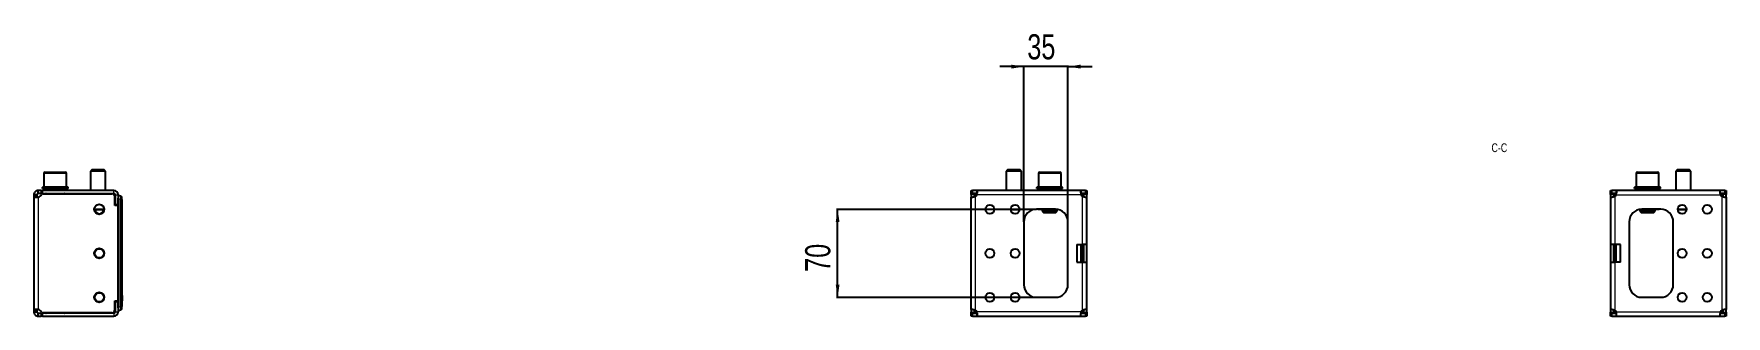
# Model space of a CAD drawing. Header units: millimetres. Extents: x -438 to 2824, y -870 to 591.
# Drawn here: x 1480 to 2824, y 195 to 420 of the extents above; entities that cross this region are included whole.
import ezdxf

# ---------------------------------------------------------------- set-up
doc = ezdxf.new("R2010")
doc.units = ezdxf.units.MM
doc.layers.add('FORMAT', color=7, linetype='Continuous')
doc.styles.add('SLDTEXTSTYLE0', font='TXT', dxfattribs={"width": 0.75})
doc.dimstyles.new('SLDDIMSTYLE0', dxfattribs={"dimtxt": 20, "dimasz": 10, "dimexe": 0, "dimexo": 0.0625, "dimgap": 5, "dimtad": 2, "dimdec": 1, "dimrnd": 1e-09, "dimzin": 12, "dimdsep": 46, "dimtxsty": 'SLDTEXTSTYLE0', "dimsah": 1, "dimcen": 0.09, "dimadec": 0, "dimazin": 3, "dimtfac": 1, "dimtofl": 0, "dimtmove": 0, "dimatfit": 3, "dimfxl": 0, "dimfrac": 2, "dimtolj": 1, "dimtzin": 12, "dimarcsym": 0})
doc.dimstyles.new('SLDDIMSTYLE1', dxfattribs={"dimtxt": 20, "dimasz": 10, "dimexe": 0, "dimexo": 0.0625, "dimgap": 5, "dimtad": 2, "dimdec": 1, "dimrnd": 1e-09, "dimzin": 12, "dimdsep": 46, "dimtxsty": 'SLDTEXTSTYLE0', "dimsah": 1, "dimcen": 0.09, "dimadec": 0, "dimazin": 3, "dimtfac": 1, "dimtmove": 0, "dimatfit": 0, "dimfxl": 0, "dimfrac": 2, "dimtolj": 1, "dimtzin": 12, "dimarcsym": 0})

# ---------------------------------------------------------------- blocks, each defined once
blk = doc.blocks.new('_D_9')
at = {"layer": 'FORMAT'}
for p, q in [((2266.4, 393.4), (2247.2, 393.4)), ((2266.4, 270), (2266.4, 394.4)), ((2301.4, 393.4), (2266.4, 393.4)), ((2301.4, 270), (2301.4, 394.4)), ((2301.4, 393.4), (2320.6, 393.4))]:
    blk.add_line(p, q, dxfattribs=at)
for points in [[(2266.4, 393.4), (2256.4, 395), (2256.4, 391.9)], [(2301.4, 393.4), (2311.4, 391.9), (2311.4, 395)]]:
    blk.add_solid(points, dxfattribs=at)
at = {"layer": 'FORMAT', "insert": (2269.1, 419.2), "char_height": 20, "attachment_point": 1, "style": 'SLDTEXTSTYLE0'}
blk.add_mtext('35', dxfattribs=at)
blk = doc.blocks.new('_D_10')
at = {"layer": 'FORMAT'}
for p, q in [((2276.4, 279.9), (2117.4, 279.9)), ((2118.4, 209.9), (2118.4, 279.9)), ((2276.4, 209.9), (2117.4, 209.9))]:
    blk.add_line(p, q, dxfattribs=at)
for points in [[(2118.4, 279.9), (2116.9, 269.9), (2119.9, 269.9)], [(2118.4, 209.9), (2119.9, 219.9), (2116.9, 219.9)]]:
    blk.add_solid(points, dxfattribs=at)
at = {"layer": 'FORMAT', "insert": (2092.6, 230.2), "char_height": 20, "attachment_point": 1, "rotation": 90, "style": 'SLDTEXTSTYLE0'}
blk.add_mtext('70', dxfattribs=at)

msp = doc.modelspace()

# ---------------------------------------------------------------- linework, layer by layer
at = {"color": 7, "linetype": 'Continuous', "lineweight": 25}
for p, q in [((1488.75, 309.45), (1504.75, 309.45)), ((1525.82, 311.45), (1524.75, 310.37)), ((1524.75, 310.37), (1524.75, 294.95)), ((1536.75, 310.37), (1524.75, 310.37)), ((1535.67, 311.45), (1525.82, 311.45)), ((1536.75, 310.37), (1535.67, 311.45)), ((1536.75, 294.95), (1536.75, 310.37)), ((2253.47, 311.45), (2252.4, 310.37)), ((2252.4, 310.37), (2252.4, 294.95)), ((2264.4, 310.37), (2252.4, 310.37)), ((2263.32, 311.45), (2253.47, 311.45)), ((2264.4, 310.37), (2263.32, 311.45)), ((2264.4, 294.95), (2264.4, 310.37)), ((2278.9, 309.45), (2287.28, 309.45)), ((2287.28, 309.45), (2294.9, 309.45)), ((2753.9, 309.45), (2762.23, 309.45)), ((2762.23, 309.45), (2769.9, 309.45)), ((2785.47, 311.45), (2784.4, 310.37)), ((2784.4, 310.37), (2784.4, 294.95)), ((2796.4, 310.37), (2784.4, 310.37)), ((2795.32, 311.45), (2785.47, 311.45)), ((2796.4, 310.37), (2795.32, 311.45)), ((2796.4, 294.95), (2796.4, 310.37)), ((1486.5, 297.45), (1486.5, 296.45)), ((1486.5, 297.45), (1486.5, 297.2)), ((1487.3, 297.45), (1486.5, 297.45)), ((1486.5, 297.45), (1486.5, 297.45)), ((1486.5, 296.45), (1486.5, 296.7)), ((1487.3, 296.45), (1486.5, 296.45)), ((1486.5, 296.45), (1486.5, 296.45)), ((1487.3, 297.45), (1487.4, 297.45)), ((1487.3, 296.45), (1487.4, 296.45)), ((1487.4, 297.45), (1487.4, 297.2)), ((1489.54, 297.45), (1487.4, 297.45)), ((1487.4, 296.45), (1487.4, 296.7)), ((1489.54, 296.45), (1487.4, 296.45)), ((1487.75, 308.45), (1487.75, 297.45)), ((1489.54, 297.45), (1489.72, 297.45)), ((1489.54, 296.45), (1489.72, 296.45)), ((1489.72, 297.45), (1489.72, 297.2)), ((1492.88, 297.45), (1489.72, 297.45)), ((1489.72, 296.45), (1489.72, 296.7)), ((1492.88, 296.45), (1489.72, 296.45)), ((1490.75, 296.45), (1490.75, 294.95)), ((1492.88, 297.45), (1493.11, 297.45)), ((1492.88, 296.45), (1493.11, 296.45)), ((1493.11, 297.45), (1493.11, 297.2)), ((1496.8, 297.45), (1493.11, 297.45)), ((1493.11, 296.45), (1493.11, 296.7)), ((1496.8, 296.45), (1493.11, 296.45)), ((1496.8, 297.45), (1496.89, 297.45)), ((1496.8, 296.45), (1496.98, 296.45)), ((1496.98, 296.45), (1497.05, 296.45)), ((1497.01, 297.45), (1497.05, 297.45)), ((1497.05, 297.45), (1497.05, 297.2)), ((1500.72, 297.45), (1497.05, 297.45)), ((1497.05, 296.45), (1497.05, 296.7)), ((1500.72, 296.45), (1497.05, 296.45)), ((1500.72, 297.45), (1500.95, 297.45)), ((1500.72, 296.45), (1500.95, 296.45)), ((1500.95, 297.45), (1500.95, 297.2)), ((1504.03, 297.45), (1500.95, 297.45)), ((1500.95, 296.45), (1500.95, 296.7)), ((1504.03, 296.45), (1500.95, 296.45)), ((1502.75, 294.95), (1502.75, 296.45)), ((1504.03, 297.45), (1504.21, 297.45)), ((1504.03, 296.45), (1504.21, 296.45)), ((1504.21, 297.45), (1504.21, 297.2)), ((1506.24, 297.45), (1504.21, 297.45)), ((1504.21, 296.45), (1504.21, 296.7)), ((1506.24, 296.45), (1504.21, 296.45)), ((1505.75, 297.45), (1505.75, 308.45)), ((1506.24, 297.45), (1506.33, 297.45)), ((1506.24, 296.45), (1506.33, 296.45)), ((1506.33, 297.45), (1506.33, 297.2)), ((1507, 297.45), (1506.33, 297.45)), ((1506.33, 296.45), (1506.33, 296.7)), ((1507, 296.45), (1506.33, 296.45)), ((1507, 296.45), (1507, 297.45)), ((2276.65, 297.45), (2276.65, 296.45)), ((2276.65, 297.45), (2276.65, 297.2)), ((2277.48, 297.45), (2276.65, 297.45)), ((2276.65, 297.45), (2276.65, 297.45)), ((2276.65, 296.45), (2276.65, 296.7)), ((2277.48, 296.45), (2276.65, 296.45)), ((2276.65, 296.45), (2276.65, 296.45)), ((2277.48, 297.45), (2277.58, 297.45)), ((2277.48, 296.45), (2277.58, 296.45)), ((2277.58, 297.45), (2277.58, 297.2)), ((2279.75, 297.45), (2277.58, 297.45)), ((2277.58, 296.45), (2277.58, 296.7)), ((2279.75, 296.45), (2277.58, 296.45)), ((2277.9, 308.45), (2277.9, 297.45)), ((2279.75, 297.45), (2279.93, 297.45)), ((2279.75, 296.45), (2279.93, 296.45)), ((2279.93, 297.45), (2279.93, 297.2)), ((2283.1, 297.45), (2279.93, 297.45)), ((2279.93, 296.45), (2279.93, 296.7)), ((2283.1, 296.45), (2279.93, 296.45)), ((2280.9, 296.45), (2280.9, 294.95)), ((2283.1, 297.45), (2283.34, 297.45)), ((2283.1, 296.45), (2283.34, 296.45)), ((2283.34, 297.45), (2283.34, 297.2)), ((2287.04, 297.45), (2283.34, 297.45)), ((2283.34, 296.45), (2283.34, 296.7)), ((2287.04, 296.45), (2283.34, 296.45)), ((2287.04, 297.45), (2287.33, 297.45)), ((2287.04, 297.45), (2287.11, 297.45)), ((2287.04, 296.45), (2287.19, 296.45)), ((2287.19, 296.45), (2287.29, 296.45)), ((2287.24, 297.45), (2287.29, 297.45)), ((2287.29, 297.45), (2287.29, 297.2)), ((2290.95, 297.45), (2287.29, 297.45)), ((2287.29, 296.45), (2287.29, 296.7)), ((2290.95, 296.45), (2287.29, 296.45)), ((2290.95, 297.45), (2291.18, 297.45)), ((2290.95, 296.45), (2291.18, 296.45)), ((2291.18, 297.45), (2291.18, 297.2)), ((2294.24, 297.45), (2291.18, 297.45)), ((2291.18, 296.45), (2291.18, 296.7)), ((2294.24, 296.45), (2291.18, 296.45)), ((2292.9, 294.95), (2292.9, 296.45)), ((2294.24, 297.45), (2294.41, 297.45)), ((2294.24, 296.45), (2294.41, 296.45)), ((2294.41, 297.45), (2294.41, 297.2)), ((2296.42, 297.45), (2294.41, 297.45)), ((2294.41, 296.45), (2294.41, 296.7)), ((2296.42, 296.45), (2294.41, 296.45)), ((2295.9, 297.45), (2295.9, 308.45)), ((2296.42, 297.45), (2296.51, 297.45)), ((2296.42, 296.45), (2296.51, 296.45)), ((2296.51, 297.45), (2296.51, 297.2)), ((2297.14, 297.45), (2296.51, 297.45)), ((2296.51, 296.45), (2296.51, 296.7)), ((2297.14, 296.45), (2296.51, 296.45)), ((2297.15, 296.45), (2297.15, 297.45)), ((2751.65, 297.45), (2751.65, 296.45)), ((2751.65, 297.45), (2751.65, 297.2)), ((2752.48, 297.45), (2751.65, 297.45)), ((2751.65, 297.45), (2751.65, 297.45)), ((2751.65, 296.45), (2751.65, 296.7)), ((2752.48, 296.45), (2751.65, 296.45)), ((2751.65, 296.45), (2751.65, 296.45)), ((2752.48, 297.45), (2752.58, 297.45)), ((2752.48, 296.45), (2752.58, 296.45)), ((2752.58, 297.45), (2752.58, 297.2)), ((2754.75, 297.45), (2752.58, 297.45)), ((2752.58, 296.45), (2752.58, 296.7)), ((2754.75, 296.45), (2752.58, 296.45)), ((2752.9, 308.45), (2752.9, 297.45)), ((2754.75, 297.45), (2754.93, 297.45)), ((2754.75, 296.45), (2754.93, 296.45)), ((2754.93, 297.45), (2754.93, 297.2)), ((2758.11, 297.45), (2754.93, 297.45)), ((2754.93, 296.45), (2754.93, 296.7)), ((2758.11, 296.45), (2754.93, 296.45)), ((2755.9, 296.45), (2755.9, 294.95)), ((2758.11, 297.45), (2758.34, 297.45)), ((2758.11, 296.45), (2758.34, 296.45)), ((2758.34, 297.45), (2758.34, 297.2)), ((2762.04, 297.45), (2758.34, 297.45)), ((2758.34, 296.45), (2758.34, 296.7)), ((2762.04, 296.45), (2758.34, 296.45)), ((2762.04, 297.45), (2762.28, 297.45)), ((2762.04, 297.45), (2762.12, 297.45)), ((2762.04, 296.45), (2762.19, 296.45)), ((2762.19, 296.45), (2762.29, 296.45)), ((2762.24, 297.45), (2762.29, 297.45)), ((2762.29, 297.45), (2762.29, 297.2)), ((2765.95, 297.45), (2762.29, 297.45)), ((2762.29, 296.45), (2762.29, 296.7)), ((2765.95, 296.45), (2762.29, 296.45)), ((2765.95, 297.45), (2766.18, 297.45)), ((2765.95, 296.45), (2766.18, 296.45)), ((2766.18, 297.45), (2766.18, 297.2)), ((2769.25, 297.45), (2766.18, 297.45)), ((2766.18, 296.45), (2766.18, 296.7)), ((2769.25, 296.45), (2766.18, 296.45)), ((2767.9, 294.95), (2767.9, 296.45)), ((2769.25, 297.45), (2769.42, 297.45)), ((2769.25, 296.45), (2769.42, 296.45)), ((2769.42, 297.45), (2769.42, 297.2)), ((2771.42, 297.45), (2769.42, 297.45)), ((2769.42, 296.45), (2769.42, 296.7)), ((2771.42, 296.45), (2769.42, 296.45)), ((2770.9, 297.45), (2770.9, 308.45)), ((2771.42, 297.45), (2771.51, 297.45)), ((2771.42, 296.45), (2771.51, 296.45)), ((2771.51, 297.45), (2771.51, 297.2)), ((2772.14, 297.45), (2771.51, 297.45)), ((2771.51, 296.45), (2771.51, 296.7)), ((2772.14, 296.45), (2771.51, 296.45)), ((2772.15, 296.45), (2772.15, 297.45)), ((1482.25, 291.45), (1479.75, 291.45)), ((1479.75, 291.45), (1479.75, 290.23)), ((1482.25, 290.23), (1479.75, 290.23)), ((1479.75, 290.23), (1479.75, 199.67)), ((1482.25, 291.45), (1482.25, 290.23)), ((1483.25, 292.45), (1483.25, 294.95)), ((1485.65, 294.95), (1483.25, 294.95)), ((1485.66, 292.45), (1483.25, 292.45)), ((1485.65, 294.95), (1485.65, 292.45)), ((1485.65, 294.95), (1486.65, 294.95)), ((1486.65, 292.45), (1485.65, 292.45)), ((1543.25, 294.95), (1486.65, 294.95)), ((1486.65, 292.45), (1543.25, 292.45)), ((1486.67, 292.35), (1541.65, 292.35)), ((1520.5, 292.45), (1520.5, 292.35)), ((1520.79, 292.45), (1520.79, 292.35)), ((1522.48, 292.45), (1522.48, 292.35)), ((1525.43, 292.45), (1525.43, 292.35)), ((1529.18, 292.45), (1529.18, 292.35)), ((1533.18, 292.45), (1533.18, 292.35)), ((1536.8, 292.45), (1536.8, 292.35)), ((1539.51, 292.45), (1539.51, 292.35)), ((1540.88, 292.45), (1540.88, 292.35)), ((1541, 292.35), (1541, 292.45)), ((1544.15, 282.85), (1544.15, 289.85)), ((1544.15, 284.43), (1544.25, 284.21)), ((1546.75, 282.85), (1544.15, 282.85)), ((1544.25, 291.45), (1544.25, 283.5)), ((1546.75, 283.5), (1544.25, 283.5)), ((1546.75, 291.45), (1546.75, 283.5)), ((1546.75, 291.2), (1546.95, 291.2)), ((1546.75, 201.47), (1546.75, 288.92)), ((1546.75, 282.85), (1546.75, 207.05)), ((1546.95, 291.2), (1548.64, 290.74)), ((1546.95, 202.1), (1546.95, 288.3)), ((1549.75, 287.85), (1549.75, 289.3)), ((1549.75, 287.85), (1549.75, 213.4)), ((2224.4, 292.45), (2224.4, 294.95)), ((2224.4, 294.95), (2225.51, 294.95)), ((2225.51, 292.45), (2224.4, 292.45)), ((2224.4, 292.45), (2224.4, 292.35)), ((2224.4, 292.35), (2226.9, 292.35)), ((2224.4, 291.74), (2224.4, 292.35)), ((2224.4, 291.74), (2224.4, 289.67)), ((2224.4, 200.22), (2224.4, 289.67)), ((2224.4, 289.67), (2225.49, 289.67)), ((2229.23, 294.95), (2225.51, 294.95)), ((2229.23, 292.45), (2225.51, 292.45)), ((2226.9, 292.35), (2226.9, 291.74)), ((2226.9, 291.74), (2226.9, 289.92)), ((2311.56, 294.95), (2229.23, 294.95)), ((2229.23, 294.95), (2229.23, 292.73)), ((2311.56, 294.95), (2311.56, 292.45)), ((2315.28, 294.95), (2311.56, 294.95)), ((2315.28, 292.45), (2311.56, 292.45)), ((2313.9, 292.35), (2316.4, 292.35)), ((2313.9, 291.74), (2313.9, 292.35)), ((2313.9, 289.9), (2313.9, 291.74)), ((2315.28, 294.95), (2316.4, 294.95)), ((2316.4, 292.45), (2315.28, 292.45)), ((2316.4, 294.95), (2316.4, 292.45)), ((2316.4, 292.35), (2316.4, 292.45)), ((2316.4, 292.35), (2316.4, 291.74)), ((2316.4, 289.67), (2316.4, 291.74)), ((2316.4, 251.95), (2316.4, 289.67)), ((2732.4, 292.45), (2732.4, 294.95)), ((2732.4, 294.95), (2733.51, 294.95)), ((2733.51, 292.45), (2732.4, 292.45)), ((2732.4, 292.45), (2732.4, 292.35)), ((2732.4, 292.35), (2734.9, 292.35)), ((2732.4, 291.74), (2732.4, 292.35)), ((2732.4, 291.74), (2732.4, 289.67)), ((2732.4, 289.67), (2733.49, 289.67)), ((2732.4, 289.67), (2732.4, 251.95)), ((2737.23, 294.95), (2733.51, 294.95)), ((2737.23, 292.45), (2733.51, 292.45)), ((2734.9, 292.35), (2734.9, 291.74)), ((2734.9, 291.74), (2734.9, 289.92)), ((2819.56, 294.95), (2737.23, 294.95)), ((2737.23, 294.95), (2737.23, 292.73)), ((2819.56, 292.45), (2819.56, 294.95)), ((2823.28, 294.95), (2819.56, 294.95)), ((2823.28, 292.45), (2819.56, 292.45)), ((2821.9, 292.35), (2824.4, 292.35)), ((2821.9, 291.74), (2821.9, 292.35)), ((2821.9, 289.9), (2821.9, 291.74)), ((2823.28, 294.95), (2824.4, 294.95)), ((2824.4, 292.45), (2823.28, 292.45)), ((2824.4, 294.95), (2824.4, 292.45)), ((2824.4, 292.35), (2824.4, 292.45)), ((2824.4, 292.35), (2824.4, 291.74)), ((2824.4, 289.67), (2824.4, 291.74)), ((2824.4, 289.67), (2824.4, 200.22)), ((1535.72, 279.45), (1527.78, 279.45)), ((2262.86, 279.45), (2255.93, 279.45)), ((2266.4, 269.95), (2266.4, 219.95)), ((2291.4, 279.95), (2276.4, 279.95)), ((2278.07, 279.85), (2278.05, 279.85)), ((2278.07, 279.85), (2278.07, 279.85)), ((2278.17, 279.85), (2278.07, 279.85)), ((2278.17, 279.95), (2278.17, 279.85)), ((2281.42, 279.85), (2278.17, 279.85)), ((2280.9, 279.85), (2280.9, 278.52)), ((2280.9, 278.52), (2281.97, 277.45)), ((2280.9, 278.52), (2287.19, 278.52)), ((2281.42, 279.85), (2283.32, 279.85)), ((2281.97, 277.45), (2287.13, 277.45)), ((2283.87, 279.85), (2283.32, 279.85)), ((2289.92, 279.85), (2283.87, 279.85)), ((2287.13, 277.45), (2291.82, 277.45)), ((2287.19, 278.52), (2292.9, 278.52)), ((2290.47, 279.85), (2289.92, 279.85)), ((2290.47, 279.85), (2292.37, 279.85)), ((2291.82, 277.45), (2292.9, 278.52)), ((2292.81, 279.85), (2292.37, 279.85)), ((2292.9, 278.52), (2292.9, 279.83)), ((2301.4, 219.95), (2301.4, 269.95)), ((2747.4, 269.95), (2747.4, 219.95)), ((2755.9, 279.83), (2755.9, 278.52)), ((2755.9, 278.52), (2756.97, 277.45)), ((2755.9, 278.52), (2762.15, 278.52)), ((2756.42, 279.85), (2755.98, 279.85)), ((2756.42, 279.85), (2758.32, 279.85)), ((2756.97, 277.45), (2762.1, 277.45)), ((2772.4, 279.95), (2757.4, 279.95)), ((2758.87, 279.85), (2758.32, 279.85)), ((2764.92, 279.85), (2758.87, 279.85)), ((2762.1, 277.45), (2766.82, 277.45)), ((2762.15, 278.52), (2767.9, 278.52)), ((2765.47, 279.85), (2764.92, 279.85)), ((2765.47, 279.85), (2767.37, 279.85)), ((2766.82, 277.45), (2767.9, 278.52)), ((2770.63, 279.85), (2767.37, 279.85)), ((2767.9, 278.52), (2767.9, 279.85)), ((2770.63, 279.85), (2770.63, 279.95)), ((2770.73, 279.85), (2770.63, 279.85)), ((2770.75, 279.85), (2770.73, 279.85)), ((2770.73, 279.85), (2770.73, 279.85)), ((2782.4, 219.95), (2782.4, 269.95)), ((2792.86, 279.45), (2785.93, 279.45)), ((2308.4, 251.95), (2312.9, 251.95)), ((2308.4, 251.95), (2308.4, 237.95)), ((2316.4, 251.95), (2312.9, 251.95)), ((2313.9, 237.95), (2313.9, 251.95)), ((2316.4, 237.95), (2316.4, 251.95)), ((2735.9, 251.95), (2732.4, 251.95)), ((2732.4, 251.95), (2732.4, 237.95)), ((2734.9, 251.95), (2734.9, 237.95)), ((2740.4, 251.95), (2735.9, 251.95)), ((2740.4, 237.95), (2740.4, 251.95)), ((2308.4, 237.95), (2312.9, 237.95)), ((2312.9, 237.95), (2316.4, 237.95)), ((2316.4, 200.22), (2316.4, 237.95)), ((2732.4, 237.95), (2735.9, 237.95)), ((2732.4, 237.95), (2732.4, 200.22)), ((2740.4, 237.95), (2735.9, 237.95)), ((1544.15, 207.05), (1546.75, 207.05)), ((1544.15, 200.05), (1544.15, 207.05)), ((1544.15, 205.97), (1544.25, 206.18)), ((1544.25, 206.4), (1544.25, 198.45)), ((1546.75, 206.4), (1544.25, 206.4)), ((1546.75, 206.4), (1546.75, 198.45)), ((1549.75, 213.4), (1549.75, 205.2)), ((1549.95, 211.45), (1549.75, 211.45)), ((1549.95, 211.42), (1549.75, 211.42)), ((1549.95, 211.4), (1549.75, 211.4)), ((1549.95, 207.2), (1549.75, 207.2)), ((1549.95, 207.14), (1549.75, 207.14)), ((1549.75, 205.2), (1549.75, 202.55)), ((1549.75, 201.1), (1549.75, 202.55)), ((1549.95, 210.96), (1549.95, 207.64)), ((2276.4, 209.95), (2291.4, 209.95)), ((2757.4, 209.95), (2772.4, 209.95)), ((1479.75, 199.67), (1482.25, 199.67)), ((1479.75, 199.67), (1479.75, 198.45)), ((1479.75, 198.45), (1482.25, 198.45)), ((1482.25, 199.67), (1482.25, 198.45)), ((1483.25, 194.95), (1483.25, 197.45)), ((1483.25, 197.45), (1485.65, 197.45)), ((1483.25, 194.95), (1485.65, 194.95)), ((1485.65, 197.45), (1485.65, 194.95)), ((1485.65, 197.45), (1486.65, 197.45)), ((1486.65, 194.95), (1485.65, 194.95)), ((1543.25, 197.45), (1486.65, 197.45)), ((1486.65, 194.95), (1543.25, 194.95)), ((1541.65, 197.55), (1486.67, 197.55)), ((1546.95, 199.2), (1546.75, 199.2)), ((1548.64, 199.65), (1546.95, 199.2)), ((2224.4, 200.22), (2224.4, 198.16)), ((2224.4, 197.55), (2224.4, 198.16)), ((2226.9, 197.55), (2224.4, 197.55)), ((2224.4, 197.55), (2224.4, 197.45)), ((2224.4, 194.95), (2224.4, 197.45)), ((2224.4, 197.45), (2225.51, 197.45)), ((2225.51, 194.95), (2224.4, 194.95)), ((2225.51, 197.45), (2229.23, 197.45)), ((2225.51, 194.95), (2229.23, 194.95)), ((2226.9, 200), (2226.9, 198.16)), ((2226.9, 198.16), (2226.9, 197.55)), ((2229.23, 197.45), (2229.23, 194.95)), ((2229.23, 194.95), (2311.56, 194.95)), ((2311.56, 197.45), (2315.28, 197.45)), ((2311.56, 194.95), (2311.56, 197.16)), ((2311.56, 194.95), (2315.28, 194.95)), ((2313.9, 198.16), (2313.9, 199.98)), ((2313.9, 197.55), (2313.9, 198.16)), ((2316.4, 197.55), (2313.9, 197.55)), ((2315.28, 197.45), (2316.4, 197.45)), ((2316.4, 194.95), (2315.28, 194.95)), ((2316.4, 200.22), (2315.3, 200.22)), ((2316.4, 198.16), (2316.4, 200.22)), ((2316.4, 198.16), (2316.4, 197.55)), ((2316.4, 197.45), (2316.4, 197.55)), ((2316.4, 197.45), (2316.4, 194.95)), ((2732.4, 200.22), (2732.4, 198.16)), ((2732.4, 197.55), (2732.4, 198.16)), ((2734.9, 197.55), (2732.4, 197.55)), ((2732.4, 197.55), (2732.4, 197.45)), ((2732.4, 194.95), (2732.4, 197.45)), ((2732.4, 197.45), (2733.51, 197.45)), ((2733.51, 194.95), (2732.4, 194.95)), ((2733.51, 197.45), (2737.23, 197.45)), ((2733.51, 194.95), (2737.23, 194.95)), ((2734.9, 200), (2734.9, 198.16)), ((2734.9, 198.16), (2734.9, 197.55)), ((2737.23, 194.95), (2737.23, 197.45)), ((2737.23, 194.95), (2819.56, 194.95)), ((2819.56, 197.45), (2823.28, 197.45)), ((2819.56, 194.95), (2819.56, 197.16)), ((2819.56, 194.95), (2823.28, 194.95)), ((2821.9, 198.16), (2821.9, 199.98)), ((2821.9, 197.55), (2821.9, 198.16)), ((2824.4, 197.55), (2821.9, 197.55)), ((2823.28, 197.45), (2824.4, 197.45)), ((2824.4, 194.95), (2823.28, 194.95)), ((2824.4, 200.22), (2823.3, 200.22)), ((2824.4, 198.16), (2824.4, 200.22)), ((2824.4, 198.16), (2824.4, 197.55)), ((2824.4, 197.45), (2824.4, 197.55)), ((2824.4, 197.45), (2824.4, 194.95))]:
    msp.add_line(p, q, dxfattribs=at)
at = {"color": 8, "linetype": 'Continuous', "lineweight": 18}
for p, q in [((1505.75, 308.45), (1487.75, 308.45)), ((2287.33, 308.45), (2277.9, 308.45)), ((2295.9, 308.45), (2287.33, 308.45)), ((2762.28, 308.45), (2752.9, 308.45)), ((2770.9, 308.45), (2762.28, 308.45)), ((1483.25, 289.67), (1483.25, 200.22)), ((1486.65, 294.95), (1486.65, 292.45)), ((1543.25, 292.45), (1543.25, 294.95)), ((1544.25, 291.45), (1546.75, 291.45)), ((1546.55, 282.85), (1546.55, 283.5)), ((1548.64, 287.85), (1546.95, 288.3)), ((1548.64, 202.55), (1548.64, 287.85)), ((1549.75, 287.85), (1548.64, 287.85)), ((2226.9, 291.74), (2224.4, 291.74)), ((2225.51, 294.95), (2225.51, 292.45)), ((2226.9, 291.45), (2228.98, 291.45)), ((2227.9, 199.67), (2227.9, 290.23)), ((2311.81, 291.45), (2228.98, 291.45)), ((2311.81, 291.45), (2313.9, 291.45)), ((2312.9, 251.95), (2312.9, 290.23)), ((2316.4, 291.74), (2313.9, 291.74)), ((2315.28, 292.45), (2315.28, 294.95)), ((2734.9, 291.74), (2732.4, 291.74)), ((2733.51, 294.95), (2733.51, 292.45)), ((2734.9, 291.45), (2736.98, 291.45)), ((2735.9, 290.23), (2735.9, 251.95)), ((2736.98, 291.45), (2819.81, 291.45)), ((2819.81, 291.45), (2821.9, 291.45)), ((2820.9, 290.23), (2820.9, 199.67)), ((2824.4, 291.74), (2821.9, 291.74)), ((2823.28, 292.45), (2823.28, 294.95)), ((1527.78, 280.45), (1535.72, 280.45)), ((2255.93, 280.45), (2262.86, 280.45)), ((2283.32, 279.95), (2283.32, 279.85)), ((2283.87, 279.95), (2283.87, 279.85)), ((2289.92, 279.95), (2289.92, 279.85)), ((2290.47, 279.95), (2290.47, 279.85)), ((2758.32, 279.95), (2758.32, 279.85)), ((2758.87, 279.95), (2758.87, 279.85)), ((2764.92, 279.95), (2764.92, 279.85)), ((2765.47, 279.95), (2765.47, 279.85)), ((2785.93, 280.45), (2792.86, 280.45)), ((2311.7, 237.95), (2311.7, 251.95)), ((2311.9, 251.95), (2311.9, 237.95)), ((2312.01, 237.95), (2312.01, 251.95)), ((2312.21, 251.95), (2312.21, 237.95)), ((2313.09, 237.95), (2313.09, 251.95)), ((2313.29, 251.95), (2313.29, 237.95)), ((2313.39, 237.95), (2313.39, 251.95)), ((2313.59, 251.95), (2313.59, 237.95)), ((2735.2, 237.95), (2735.2, 251.95)), ((2735.4, 251.95), (2735.4, 237.95)), ((2735.51, 237.95), (2735.51, 251.95)), ((2735.71, 251.95), (2735.71, 237.95)), ((2736.59, 237.95), (2736.59, 251.95)), ((2736.79, 251.95), (2736.79, 237.95)), ((2736.89, 237.95), (2736.89, 251.95)), ((2737.09, 251.95), (2737.09, 237.95)), ((2312.9, 199.67), (2312.9, 237.95)), ((2735.9, 237.95), (2735.9, 199.67)), ((1546.55, 206.4), (1546.55, 207.05)), ((1546.95, 202.1), (1548.64, 202.55)), ((1548.64, 202.55), (1549.75, 202.55)), ((1549.95, 210.96), (1549.75, 210.96)), ((1549.95, 207.64), (1549.75, 207.64)), ((1486.65, 197.45), (1486.65, 194.95)), ((1543.25, 197.45), (1543.25, 194.95)), ((1544.25, 198.45), (1546.75, 198.45)), ((2224.4, 198.16), (2226.9, 198.16)), ((2225.51, 197.45), (2225.51, 194.95)), ((2228.98, 198.45), (2226.9, 198.45)), ((2311.81, 198.45), (2228.98, 198.45)), ((2313.9, 198.45), (2311.81, 198.45)), ((2313.9, 198.16), (2316.4, 198.16)), ((2315.28, 194.95), (2315.28, 197.45)), ((2732.4, 198.16), (2734.9, 198.16)), ((2733.51, 197.45), (2733.51, 194.95)), ((2736.98, 198.45), (2734.9, 198.45)), ((2736.98, 198.45), (2819.81, 198.45)), ((2821.9, 198.45), (2819.81, 198.45)), ((2821.9, 198.16), (2824.4, 198.16)), ((2823.28, 194.95), (2823.28, 197.45))]:
    msp.add_line(p, q, dxfattribs=at)
at = {"color": 7, "linetype": 'Continuous', "lineweight": 25}
for centre, radius in [((1531.75, 279.95), 4), ((2239.4, 279.95), 3.5), ((2259.4, 279.95), 3.5), ((2789.4, 279.95), 3.5), ((2809.4, 279.95), 3.5), ((1531.75, 244.95), 4), ((1531.75, 244.95), 3.5), ((2239.4, 244.95), 3.5), ((2259.4, 244.95), 3.5), ((2789.4, 244.95), 3.5), ((2809.4, 244.95), 3.5), ((1531.75, 209.95), 4), ((1531.75, 209.95), 3.5), ((2239.4, 209.95), 3.5), ((2259.4, 209.95), 3.5), ((2789.4, 209.95), 3.5), ((2809.4, 209.95), 3.5)]:
    msp.add_circle(centre, radius, dxfattribs=at)
for centre, radius, start, end in [((1488.75, 308.45), 1, 90, 180), ((1504.75, 308.45), 1, 0, 90), ((2278.9, 308.45), 1, 90, 180), ((2294.9, 308.45), 1, 0, 90), ((2753.9, 308.45), 1, 90, 180), ((2769.9, 308.45), 1, 0, 90), ((1482.53, 293.1), 3.5, 281.89481, 337.11462), ((1486.67, 291.35), 1, 90, 157.11462), ((1489.4, 292.1), 0.35, 45.58469, 90), ((1504.1, 292.1), 0.35, 90, 134.41531), ((1541.65, 289.85), 2.5, 360, 90), ((1543.25, 291.45), 3.5, 0, 90), ((1543.25, 291.45), 1, 0, 90), ((1548.25, 289.3), 1.5, 0, 75), ((2225.9, 293.1), 3.5, 304.8499, 331.87293), ((2314.9, 293.1), 3.5, 208.12707, 235.1501), ((2733.9, 293.1), 3.5, 304.8499, 331.87293), ((2822.9, 293.1), 3.5, 208.12707, 235.1501), ((1531.75, 279.95), 3.5, 188.21321, 351.78679), ((2276.4, 269.95), 10, 90, 180), ((2291.4, 269.95), 10, 0, 90), ((2757.4, 269.95), 10, 90, 180), ((2772.4, 269.95), 10, 0, 90), ((2276.4, 219.95), 10, 180, 270), ((2291.4, 219.95), 10, 270, 0), ((2757.4, 219.95), 10, 180, 270), ((2772.4, 219.95), 10, 270, 0), ((1482.53, 196.8), 3.5, 22.88538, 78.10519), ((1486.67, 198.55), 1, 202.88538, 270), ((1489.4, 197.8), 0.35, 270, 314.41531), ((1504.1, 197.8), 0.35, 225.58469, 270), ((1541.65, 200.05), 2.5, 270, 0), ((1543.25, 198.45), 3.5, 270, 360), ((1543.25, 198.45), 1, 270, 360), ((1548.25, 201.1), 1.5, 285, 0), ((2225.9, 196.8), 3.5, 28.12707, 55.1501), ((2314.9, 196.8), 3.5, 124.8499, 151.87293), ((2733.9, 196.8), 3.5, 28.12707, 55.1501), ((2822.9, 196.8), 3.5, 124.8499, 151.87293)]:
    msp.add_arc(centre, radius, start, end, dxfattribs=at)
for centre, major_axis, start_param, end_param in [((1535.36, 291.2), (11.57, -3.1), 0.0670375, 0.2530722), ((1535.36, 199.2), (11.57, 3.1), 6.0301131, 6.2161478)]:
    msp.add_ellipse(centre, major_axis=major_axis, ratio=0.2505628, start_param=start_param, end_param=end_param, dxfattribs=at)
at = {"color": 8, "linetype": 'Continuous', "lineweight": 18}
for centre, major_axis, start_param, end_param in [((1548.25, 287.74), (0.38, 3), 4.762686, 6.2664448), ((1548.25, 202.65), (-0.38, 3), 3.1583332, 4.662092)]:
    msp.add_ellipse(centre, major_axis=major_axis, ratio=0.1230384, start_param=start_param, end_param=end_param, dxfattribs=at)
at = {"color": 7, "linetype": 'Continuous', "lineweight": 25}
for points, knots in [([(1486.5, 297.2), (1486.5, 297.24), (1486.5, 297.3), (1486.5, 297.38), (1486.5, 297.43), (1486.5, 297.45)], [0, 0, 0, 0, 0.4999808, 0.7499881, 1, 1, 1, 1]), ([(1486.5, 296.45), (1486.5, 296.47), (1486.5, 296.51), (1486.5, 296.59), (1486.5, 296.66), (1486.5, 296.7)], [0, 0, 0, 0, 0.2501401, 0.5002802, 1, 1, 1, 1]), ([(1487.4, 297.2), (1487.38, 297.24), (1487.36, 297.3), (1487.32, 297.38), (1487.31, 297.43), (1487.3, 297.45)], [0, 0, 0, 0, 0.4999808, 0.7499881, 1, 1, 1, 1]), ([(1487.3, 296.45), (1487.31, 296.47), (1487.32, 296.51), (1487.36, 296.59), (1487.38, 296.66), (1487.4, 296.7)], [0, 0, 0, 0, 0.2501401, 0.5002802, 1, 1, 1, 1]), ([(1489.72, 297.2), (1489.69, 297.24), (1489.64, 297.3), (1489.58, 297.38), (1489.55, 297.43), (1489.54, 297.45)], [0, 0, 0, 0, 0.4999808, 0.7499881, 1, 1, 1, 1]), ([(1489.54, 296.45), (1489.55, 296.47), (1489.58, 296.51), (1489.64, 296.59), (1489.69, 296.66), (1489.72, 296.7)], [0, 0, 0, 0, 0.25014008, 0.50028016, 1, 1, 1, 1]), ([(1493.11, 297.2), (1493.07, 297.24), (1493.01, 297.3), (1492.93, 297.38), (1492.89, 297.43), (1492.88, 297.45)], [0, 0, 0, 0, 0.4999808, 0.7499881, 1, 1, 1, 1]), ([(1492.88, 296.45), (1492.89, 296.47), (1492.93, 296.51), (1493.01, 296.59), (1493.07, 296.66), (1493.11, 296.7)], [0, 0, 0, 0, 0.2501401, 0.5002802, 1, 1, 1, 1]), ([(1497.05, 297.2), (1497.01, 297.24), (1496.95, 297.3), (1496.86, 297.38), (1496.82, 297.43), (1496.8, 297.45)], [0, 0, 0, 0, 0.49998083, 0.7499881, 1, 1, 1, 1]), ([(1496.8, 296.45), (1496.82, 296.47), (1496.86, 296.51), (1496.95, 296.59), (1497.01, 296.66), (1497.05, 296.7)], [0, 0, 0, 0, 0.2501401, 0.5002802, 1, 1, 1, 1]), ([(1497.05, 297.2), (1497.04, 297.27), (1497.01, 297.4), (1496.99, 297.43), (1496.98, 297.45)], [0, 0, 0, 0, 0.5617942, 1, 1, 1, 1]), ([(1497.05, 296.7), (1497.04, 296.62), (1497.01, 296.49), (1496.99, 296.46), (1496.98, 296.45)], [0, 0, 0, 0, 0.5617942, 1, 1, 1, 1]), ([(1500.95, 297.2), (1500.91, 297.24), (1500.85, 297.3), (1500.78, 297.38), (1500.74, 297.43), (1500.72, 297.45)], [0, 0, 0, 0, 0.4999808, 0.7499881, 1, 1, 1, 1]), ([(1500.72, 296.45), (1500.74, 296.47), (1500.78, 296.51), (1500.85, 296.59), (1500.91, 296.66), (1500.95, 296.7)], [0, 0, 0, 0, 0.2501401, 0.5002802, 1, 1, 1, 1]), ([(1504.21, 297.2), (1504.18, 297.24), (1504.14, 297.3), (1504.08, 297.38), (1504.05, 297.43), (1504.03, 297.45)], [0, 0, 0, 0, 0.4999808, 0.7499881, 1, 1, 1, 1]), ([(1504.03, 296.45), (1504.05, 296.47), (1504.08, 296.51), (1504.14, 296.59), (1504.18, 296.66), (1504.21, 296.7)], [0, 0, 0, 0, 0.2501401, 0.5002802, 1, 1, 1, 1]), ([(1506.33, 297.2), (1506.32, 297.24), (1506.29, 297.3), (1506.26, 297.38), (1506.25, 297.43), (1506.24, 297.45)], [0, 0, 0, 0, 0.49998083, 0.7499881, 1, 1, 1, 1]), ([(1506.24, 296.45), (1506.25, 296.47), (1506.26, 296.51), (1506.29, 296.59), (1506.32, 296.66), (1506.33, 296.7)], [0, 0, 0, 0, 0.2501401, 0.5002802, 1, 1, 1, 1]), ([(2276.65, 297.2), (2276.65, 297.24), (2276.65, 297.3), (2276.65, 297.38), (2276.65, 297.43), (2276.65, 297.45)], [0, 0, 0, 0, 0.4999808, 0.7499881, 1, 1, 1, 1]), ([(2276.65, 296.45), (2276.65, 296.47), (2276.65, 296.51), (2276.65, 296.59), (2276.65, 296.66), (2276.65, 296.7)], [0, 0, 0, 0, 0.2501401, 0.5002802, 1, 1, 1, 1]), ([(2277.58, 297.2), (2277.56, 297.24), (2277.54, 297.3), (2277.5, 297.38), (2277.49, 297.43), (2277.48, 297.45)], [0, 0, 0, 0, 0.49998083, 0.7499881, 1, 1, 1, 1]), ([(2277.48, 296.45), (2277.49, 296.47), (2277.5, 296.51), (2277.54, 296.59), (2277.56, 296.66), (2277.58, 296.7)], [0, 0, 0, 0, 0.2501401, 0.5002802, 1, 1, 1, 1]), ([(2279.93, 297.2), (2279.9, 297.24), (2279.85, 297.3), (2279.79, 297.38), (2279.76, 297.43), (2279.75, 297.45)], [0, 0, 0, 0, 0.49998083, 0.7499881, 1, 1, 1, 1]), ([(2279.75, 296.45), (2279.76, 296.47), (2279.79, 296.51), (2279.85, 296.59), (2279.9, 296.66), (2279.93, 296.7)], [0, 0, 0, 0, 0.2501401, 0.5002802, 1, 1, 1, 1]), ([(2283.34, 297.2), (2283.3, 297.24), (2283.24, 297.3), (2283.16, 297.38), (2283.12, 297.43), (2283.1, 297.45)], [0, 0, 0, 0, 0.4999808, 0.7499881, 1, 1, 1, 1]), ([(2283.1, 296.45), (2283.12, 296.47), (2283.16, 296.51), (2283.24, 296.59), (2283.3, 296.66), (2283.34, 296.7)], [0, 0, 0, 0, 0.2501401, 0.5002802, 1, 1, 1, 1]), ([(2287.29, 297.2), (2287.24, 297.24), (2287.18, 297.3), (2287.1, 297.38), (2287.06, 297.43), (2287.04, 297.45)], [0, 0, 0, 0, 0.4999808, 0.7499881, 1, 1, 1, 1]), ([(2287.04, 296.45), (2287.06, 296.47), (2287.1, 296.51), (2287.18, 296.59), (2287.24, 296.66), (2287.29, 296.7)], [0, 0, 0, 0, 0.2501401, 0.5002802, 1, 1, 1, 1]), ([(2287.29, 297.2), (2287.27, 297.27), (2287.24, 297.4), (2287.2, 297.43), (2287.19, 297.45)], [0, 0, 0, 0, 0.5617942, 1, 1, 1, 1]), ([(2287.29, 296.7), (2287.27, 296.62), (2287.24, 296.49), (2287.2, 296.46), (2287.19, 296.45)], [0, 0, 0, 0, 0.5617942, 1, 1, 1, 1]), ([(2291.18, 297.2), (2291.14, 297.24), (2291.08, 297.3), (2291, 297.38), (2290.97, 297.43), (2290.95, 297.45)], [0, 0, 0, 0, 0.4999808, 0.7499881, 1, 1, 1, 1]), ([(2290.95, 296.45), (2290.97, 296.47), (2291, 296.51), (2291.08, 296.59), (2291.14, 296.66), (2291.18, 296.7)], [0, 0, 0, 0, 0.2501401, 0.5002802, 1, 1, 1, 1]), ([(2294.41, 297.2), (2294.39, 297.24), (2294.34, 297.3), (2294.29, 297.38), (2294.26, 297.43), (2294.24, 297.45)], [0, 0, 0, 0, 0.49998083, 0.7499881, 1, 1, 1, 1]), ([(2294.24, 296.45), (2294.26, 296.47), (2294.29, 296.51), (2294.34, 296.59), (2294.39, 296.66), (2294.41, 296.7)], [0, 0, 0, 0, 0.2501401, 0.5002802, 1, 1, 1, 1]), ([(2296.51, 297.2), (2296.49, 297.24), (2296.47, 297.3), (2296.44, 297.38), (2296.43, 297.43), (2296.42, 297.45)], [0, 0, 0, 0, 0.4999808, 0.7499881, 1, 1, 1, 1]), ([(2296.42, 296.45), (2296.43, 296.47), (2296.44, 296.51), (2296.47, 296.59), (2296.49, 296.66), (2296.51, 296.7)], [0, 0, 0, 0, 0.2501401, 0.5002802, 1, 1, 1, 1]), ([(2751.65, 297.2), (2751.65, 297.24), (2751.65, 297.3), (2751.65, 297.38), (2751.65, 297.43), (2751.65, 297.45)], [0, 0, 0, 0, 0.4999808, 0.7499881, 1, 1, 1, 1]), ([(2751.65, 296.45), (2751.65, 296.47), (2751.65, 296.51), (2751.65, 296.59), (2751.65, 296.66), (2751.65, 296.7)], [0, 0, 0, 0, 0.2501401, 0.5002802, 1, 1, 1, 1]), ([(2752.58, 297.2), (2752.57, 297.24), (2752.54, 297.3), (2752.51, 297.38), (2752.49, 297.43), (2752.48, 297.45)], [0, 0, 0, 0, 0.4999808, 0.7499881, 1, 1, 1, 1]), ([(2752.48, 296.45), (2752.49, 296.47), (2752.51, 296.51), (2752.54, 296.59), (2752.57, 296.66), (2752.58, 296.7)], [0, 0, 0, 0, 0.2501401, 0.5002802, 1, 1, 1, 1]), ([(2754.93, 297.2), (2754.9, 297.24), (2754.86, 297.3), (2754.8, 297.38), (2754.77, 297.43), (2754.75, 297.45)], [0, 0, 0, 0, 0.4999808, 0.7499881, 1, 1, 1, 1]), ([(2754.75, 296.45), (2754.77, 296.47), (2754.8, 296.51), (2754.86, 296.59), (2754.9, 296.66), (2754.93, 296.7)], [0, 0, 0, 0, 0.2501401, 0.5002802, 1, 1, 1, 1]), ([(2758.34, 297.2), (2758.3, 297.24), (2758.24, 297.3), (2758.17, 297.38), (2758.13, 297.43), (2758.11, 297.45)], [0, 0, 0, 0, 0.4999808, 0.7499881, 1, 1, 1, 1]), ([(2758.11, 296.45), (2758.13, 296.47), (2758.17, 296.51), (2758.24, 296.59), (2758.3, 296.66), (2758.34, 296.7)], [0, 0, 0, 0, 0.25014008, 0.50028016, 1, 1, 1, 1]), ([(2762.29, 297.2), (2762.25, 297.24), (2762.19, 297.3), (2762.1, 297.38), (2762.06, 297.43), (2762.04, 297.45)], [0, 0, 0, 0, 0.4999808, 0.7499881, 1, 1, 1, 1]), ([(2762.04, 296.45), (2762.06, 296.47), (2762.1, 296.51), (2762.19, 296.59), (2762.25, 296.66), (2762.29, 296.7)], [0, 0, 0, 0, 0.2501401, 0.5002802, 1, 1, 1, 1]), ([(2762.29, 297.2), (2762.27, 297.27), (2762.24, 297.4), (2762.21, 297.43), (2762.19, 297.45)], [0, 0, 0, 0, 0.5617942, 1, 1, 1, 1]), ([(2762.29, 296.7), (2762.27, 296.62), (2762.24, 296.49), (2762.21, 296.46), (2762.19, 296.45)], [0, 0, 0, 0, 0.5617942, 1, 1, 1, 1]), ([(2766.18, 297.2), (2766.14, 297.24), (2766.09, 297.3), (2766.01, 297.38), (2765.97, 297.43), (2765.95, 297.45)], [0, 0, 0, 0, 0.49998083, 0.7499881, 1, 1, 1, 1]), ([(2765.95, 296.45), (2765.97, 296.47), (2766.01, 296.51), (2766.09, 296.59), (2766.14, 296.66), (2766.18, 296.7)], [0, 0, 0, 0, 0.25014008, 0.50028016, 1, 1, 1, 1]), ([(2769.42, 297.2), (2769.39, 297.24), (2769.35, 297.3), (2769.29, 297.38), (2769.26, 297.43), (2769.25, 297.45)], [0, 0, 0, 0, 0.4999808, 0.7499881, 1, 1, 1, 1]), ([(2769.25, 296.45), (2769.26, 296.47), (2769.29, 296.51), (2769.35, 296.59), (2769.39, 296.66), (2769.42, 296.7)], [0, 0, 0, 0, 0.2501401, 0.5002802, 1, 1, 1, 1]), ([(2771.51, 297.2), (2771.49, 297.24), (2771.47, 297.3), (2771.44, 297.38), (2771.43, 297.43), (2771.42, 297.45)], [0, 0, 0, 0, 0.4999808, 0.7499881, 1, 1, 1, 1]), ([(2771.42, 296.45), (2771.43, 296.47), (2771.44, 296.51), (2771.47, 296.59), (2771.49, 296.66), (2771.51, 296.7)], [0, 0, 0, 0, 0.25014008, 0.50028016, 1, 1, 1, 1]), ([(1483.25, 294.95), (1482.96, 294.93), (1482.4, 294.89), (1481.5, 294.53), (1480.62, 293.86), (1479.89, 292.76), (1479.8, 291.89), (1479.75, 291.45)], [0, 0, 0, 0, 0.16069, 0.3013121, 0.5219513, 0.7535732, 1, 1, 1, 1]), ([(1479.75, 290.23), (1479.8, 290.1), (1479.89, 289.88), (1480.46, 289.69), (1481.06, 289.62), (1481.69, 289.6), (1482.44, 289.61), (1482.97, 289.65), (1483.25, 289.67)], [0, 0, 0, 0, 0.25414868, 0.44821268, 0.57490818, 0.70887241, 0.85046773, 1, 1, 1, 1]), ([(1483.25, 292.45), (1483.17, 292.44), (1483.01, 292.43), (1482.8, 292.35), (1482.64, 292.25), (1482.51, 292.12), (1482.4, 291.98), (1482.28, 291.75), (1482.26, 291.57), (1482.25, 291.45)], [0, 0, 0, 0, 0.15678647, 0.29080921, 0.40350058, 0.49729844, 0.60713276, 0.72618128, 1, 1, 1, 1]), ([(1482.25, 290.23), (1482.26, 290.1), (1482.29, 289.9), (1482.44, 289.69), (1482.57, 289.65), (1482.62, 289.63)], [0, 0, 0, 0, 0.4882324, 0.8197059, 1, 1, 1, 1]), ([(1520.76, 292.35), (1520.75, 292.36), (1520.75, 292.39), (1520.74, 292.43), (1520.74, 292.45)], [0, 0, 0, 0, 0.374848, 1, 1, 1, 1]), ([(1522.39, 292.35), (1522.38, 292.36), (1522.37, 292.39), (1522.35, 292.43), (1522.33, 292.45)], [0, 0, 0, 0, 0.374848, 1, 1, 1, 1]), ([(1525.3, 292.35), (1525.29, 292.36), (1525.26, 292.39), (1525.23, 292.43), (1525.21, 292.45)], [0, 0, 0, 0, 0.374848, 1, 1, 1, 1]), ([(1529.04, 292.35), (1529.02, 292.36), (1528.99, 292.39), (1528.96, 292.43), (1528.94, 292.45)], [0, 0, 0, 0, 0.374848, 1, 1, 1, 1]), ([(1533.03, 292.35), (1533.02, 292.36), (1532.99, 292.39), (1532.96, 292.43), (1532.94, 292.45)], [0, 0, 0, 0, 0.374848, 1, 1, 1, 1]), ([(1536.68, 292.35), (1536.67, 292.36), (1536.65, 292.39), (1536.62, 292.43), (1536.6, 292.45)], [0, 0, 0, 0, 0.374848, 1, 1, 1, 1]), ([(1539.43, 292.35), (1539.42, 292.36), (1539.41, 292.39), (1539.39, 292.43), (1539.38, 292.45)], [0, 0, 0, 0, 0.374848, 1, 1, 1, 1]), ([(1540.86, 292.35), (1540.85, 292.36), (1540.85, 292.39), (1540.84, 292.43), (1540.84, 292.45)], [0, 0, 0, 0, 0.374848, 1, 1, 1, 1]), ([(2224.4, 289.67), (2224.42, 289.66), (2224.47, 289.63), (2224.87, 289.61), (2225.58, 289.65), (2226.68, 289.87), (2227.48, 290.1), (2227.9, 290.23)], [0, 0, 0, 0, 0.1708405, 0.3192172, 0.5481031, 0.7678223, 1, 1, 1, 1]), ([(2228.98, 291.45), (2229.03, 291.71), (2229.13, 292.2), (2229.28, 293.02), (2229.38, 293.73), (2229.4, 294.29), (2229.38, 294.65), (2229.32, 294.9), (2229.26, 294.93), (2229.23, 294.95)], [0, 0, 0, 0, 0.1440667, 0.2712756, 0.4749075, 0.5979974, 0.7263376, 0.8602454, 1, 1, 1, 1]), ([(2311.56, 294.95), (2311.53, 294.93), (2311.48, 294.89), (2311.41, 294.53), (2311.39, 293.86), (2311.52, 292.76), (2311.71, 291.89), (2311.81, 291.45)], [0, 0, 0, 0, 0.16069, 0.3013121, 0.5219513, 0.7535732, 1, 1, 1, 1]), ([(2312.9, 290.23), (2313.35, 290.1), (2314.16, 289.88), (2315.07, 289.69), (2315.66, 289.62), (2316.06, 289.6), (2316.34, 289.61), (2316.38, 289.65), (2316.4, 289.67)], [0, 0, 0, 0, 0.2541487, 0.4482127, 0.5749082, 0.7088724, 0.8504677, 1, 1, 1, 1]), ([(2732.4, 289.67), (2732.42, 289.66), (2732.47, 289.63), (2732.87, 289.61), (2733.58, 289.65), (2734.68, 289.87), (2735.48, 290.1), (2735.9, 290.23)], [0, 0, 0, 0, 0.17084045, 0.31921717, 0.54810308, 0.76782229, 1, 1, 1, 1]), ([(2736.98, 291.45), (2737.03, 291.71), (2737.13, 292.2), (2737.28, 293.02), (2737.38, 293.73), (2737.4, 294.29), (2737.38, 294.65), (2737.32, 294.9), (2737.26, 294.93), (2737.23, 294.95)], [0, 0, 0, 0, 0.1440667, 0.2712756, 0.4749075, 0.5979974, 0.7263376, 0.8602454, 1, 1, 1, 1]), ([(2819.56, 294.95), (2819.53, 294.93), (2819.48, 294.89), (2819.41, 294.53), (2819.39, 293.86), (2819.52, 292.76), (2819.71, 291.89), (2819.81, 291.45)], [0, 0, 0, 0, 0.16069004, 0.30131212, 0.52195134, 0.75357319, 1, 1, 1, 1]), ([(2820.9, 290.23), (2821.35, 290.1), (2822.16, 289.88), (2823.07, 289.69), (2823.66, 289.62), (2824.06, 289.6), (2824.34, 289.61), (2824.38, 289.65), (2824.4, 289.67)], [0, 0, 0, 0, 0.2541487, 0.4482127, 0.5749082, 0.7088724, 0.8504677, 1, 1, 1, 1]), ([(2278.05, 279.85), (2278, 279.85), (2277.92, 279.86), (2277.78, 279.89), (2277.71, 279.93), (2277.69, 279.95)], [0, 0, 0, 0, 0.4181065, 0.8377329, 1, 1, 1, 1]), ([(2281.42, 279.85), (2281.35, 279.85), (2281.24, 279.85), (2281.17, 279.92), (2281.15, 279.95)], [0, 0, 0, 0, 0.594904, 1, 1, 1, 1]), ([(2767.65, 279.95), (2767.63, 279.92), (2767.58, 279.87), (2767.47, 279.85), (2767.39, 279.85), (2767.37, 279.85)], [0, 0, 0, 0, 0.3199575, 0.8240598, 1, 1, 1, 1]), ([(2771.11, 279.95), (2771.06, 279.92), (2770.96, 279.87), (2770.83, 279.85), (2770.77, 279.85), (2770.75, 279.85)], [0, 0, 0, 0, 0.34226004, 0.72731664, 1, 1, 1, 1]), ([(1549.95, 211.4), (1549.95, 211.39), (1549.95, 211.37), (1549.95, 211.26), (1549.95, 211.11), (1549.95, 211.01), (1549.95, 210.96)], [0, 0, 0, 0, 0.28130319, 0.55562903, 0.77387827, 1, 1, 1, 1]), ([(1549.95, 207.64), (1549.95, 207.57), (1549.95, 207.44), (1549.95, 207.3), (1549.95, 207.21), (1549.95, 207.2), (1549.95, 207.2)], [0, 0, 0, 0, 0.285197, 0.5604282, 0.7770436, 1, 1, 1, 1]), ([(1483.25, 200.22), (1482.93, 200.24), (1482.34, 200.26), (1481.4, 200.28), (1480.53, 200.24), (1479.87, 200.02), (1479.79, 199.79), (1479.75, 199.67)], [0, 0, 0, 0, 0.1708405, 0.3192172, 0.5481031, 0.7678223, 1, 1, 1, 1]), ([(1479.75, 198.45), (1479.77, 198.19), (1479.8, 197.7), (1480.08, 196.87), (1480.54, 196.16), (1481.17, 195.6), (1481.79, 195.24), (1482.49, 195), (1482.99, 194.96), (1483.25, 194.95)], [0, 0, 0, 0, 0.1440667, 0.2712756, 0.4749075, 0.5979974, 0.7263376, 0.8602454, 1, 1, 1, 1]), ([(1483.25, 200.22), (1483.16, 200.24), (1482.99, 200.26), (1482.77, 200.28), (1482.6, 200.26), (1482.48, 200.21), (1482.38, 200.13), (1482.27, 199.96), (1482.26, 199.79), (1482.25, 199.67)], [0, 0, 0, 0, 0.1543587, 0.2872828, 0.4004353, 0.4965437, 0.6043139, 0.7231511, 1, 1, 1, 1]), ([(1482.25, 198.45), (1482.26, 198.31), (1482.29, 198.12), (1482.41, 197.9), (1482.52, 197.76), (1482.66, 197.63), (1482.83, 197.53), (1483.04, 197.46), (1483.18, 197.45), (1483.25, 197.45)], [0, 0, 0, 0, 0.29410257, 0.40637345, 0.49701393, 0.61185306, 0.73169113, 0.86010099, 1, 1, 1, 1]), ([(2227.9, 199.67), (2227.44, 199.79), (2226.63, 200.01), (2225.72, 200.21), (2225.13, 200.27), (2224.73, 200.3), (2224.45, 200.28), (2224.41, 200.24), (2224.4, 200.22)], [0, 0, 0, 0, 0.2541487, 0.4482127, 0.5749082, 0.7088724, 0.8504677, 1, 1, 1, 1]), ([(2229.23, 194.95), (2229.26, 194.97), (2229.31, 195.01), (2229.38, 195.36), (2229.4, 196.03), (2229.27, 197.14), (2229.08, 198), (2228.98, 198.45)], [0, 0, 0, 0, 0.16069004, 0.30131212, 0.52195134, 0.75357319, 1, 1, 1, 1]), ([(2311.81, 198.45), (2311.76, 198.19), (2311.66, 197.7), (2311.51, 196.87), (2311.41, 196.16), (2311.39, 195.6), (2311.41, 195.24), (2311.47, 195), (2311.53, 194.96), (2311.56, 194.95)], [0, 0, 0, 0, 0.1440667, 0.2712756, 0.4749075, 0.5979974, 0.7263376, 0.8602454, 1, 1, 1, 1]), ([(2316.4, 200.22), (2316.37, 200.24), (2316.32, 200.26), (2315.92, 200.28), (2315.21, 200.24), (2314.11, 200.02), (2313.31, 199.79), (2312.9, 199.67)], [0, 0, 0, 0, 0.17084045, 0.31921717, 0.54810308, 0.76782229, 1, 1, 1, 1]), ([(2735.9, 199.67), (2735.44, 199.79), (2734.63, 200.01), (2733.72, 200.21), (2733.13, 200.27), (2732.73, 200.3), (2732.45, 200.28), (2732.41, 200.24), (2732.4, 200.22)], [0, 0, 0, 0, 0.25414868, 0.44821268, 0.57490818, 0.70887241, 0.85046773, 1, 1, 1, 1]), ([(2737.23, 194.95), (2737.26, 194.97), (2737.31, 195.01), (2737.38, 195.36), (2737.4, 196.03), (2737.27, 197.14), (2737.08, 198), (2736.98, 198.45)], [0, 0, 0, 0, 0.16069, 0.3013121, 0.5219513, 0.7535732, 1, 1, 1, 1]), ([(2819.81, 198.45), (2819.76, 198.19), (2819.66, 197.7), (2819.51, 196.87), (2819.41, 196.16), (2819.39, 195.6), (2819.41, 195.24), (2819.47, 195), (2819.53, 194.96), (2819.56, 194.95)], [0, 0, 0, 0, 0.1440667, 0.2712756, 0.4749075, 0.5979974, 0.7263376, 0.8602454, 1, 1, 1, 1]), ([(2824.4, 200.22), (2824.37, 200.24), (2824.32, 200.26), (2823.92, 200.28), (2823.21, 200.24), (2822.11, 200.02), (2821.31, 199.79), (2820.9, 199.67)], [0, 0, 0, 0, 0.1708405, 0.3192172, 0.5481031, 0.7678223, 1, 1, 1, 1])]:
    msp.add_open_spline(points, degree=3, knots=knots, dxfattribs=at)

# ---------------------------------------------------------------- texts
at = {"layer": 'FORMAT', "insert": (2644.19, 332.45), "char_height": 7, "attachment_point": 2, "style": 'SLDTEXTSTYLE0'}
msp.add_mtext('C-C', dxfattribs=at)

# ---------------------------------------------------------------- dimensions: what is measured, and where the dimension line sits
at = {"layer": 'FORMAT'}
dim = msp.add_linear_dim(base=(2266.4, 393.45), p1=(2301.4, 269.95), p2=(2266.4, 269.95), dimstyle='SLDDIMSTYLE1', dxfattribs=at)
dim.commit()
dim.dimension.update_dxf_attribs({"geometry": '_D_9', "text_midpoint": (2283.9, 393.45), "dimtype": 160})
dim = msp.add_linear_dim(base=(2118.39, 279.95), p1=(2276.4, 209.95), p2=(2276.4, 279.95), angle=90, dimstyle='SLDDIMSTYLE0', dxfattribs=at)
dim.commit()
dim.dimension.update_dxf_attribs({"geometry": '_D_10', "text_midpoint": (2118.39, 244.95), "dimtype": 160})

doc.saveas('drawing.dxf')
